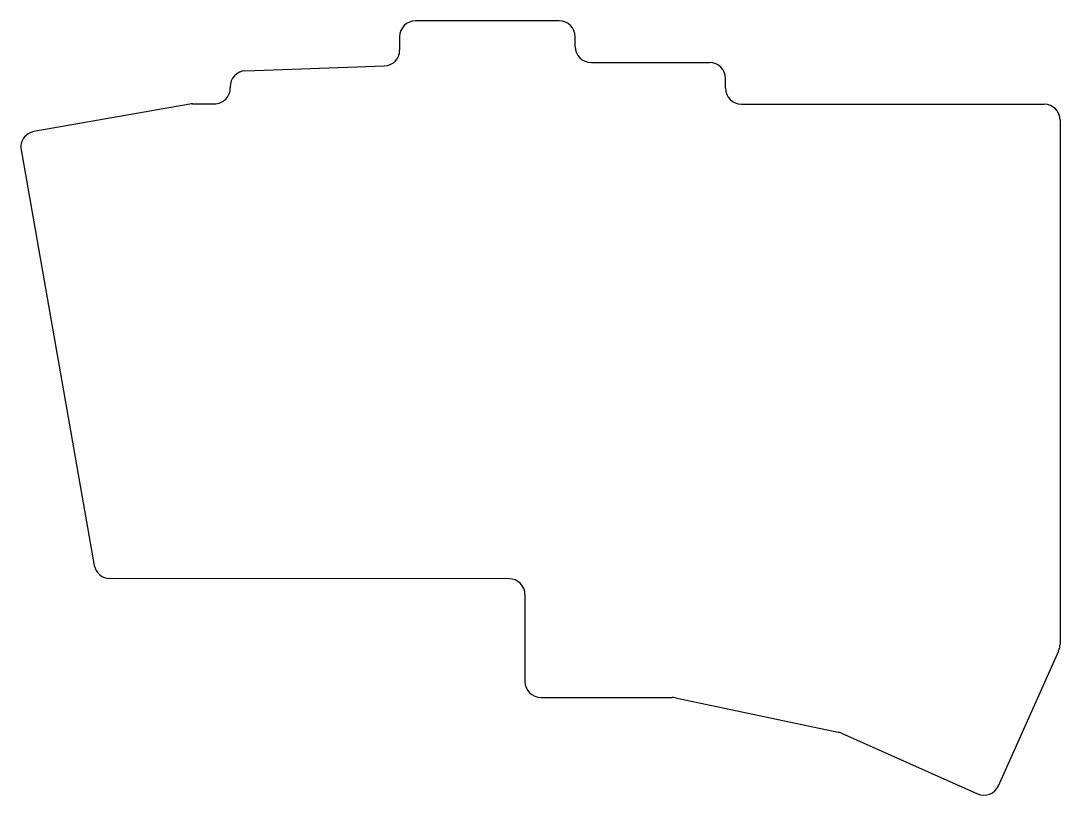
# Model space of a CAD drawing. Header units: millimetres. Extents: x 82 to 207, y -138 to -45.
import ezdxf

# ---------------------------------------------------------------- set-up
doc = ezdxf.new("R2010")
doc.units = ezdxf.units.MM

msp = doc.modelspace()

# ---------------------------------------------------------------- linework, layer by layer
for p, q in [((146.76, -44.9), (129.56, -44.9)), ((127.66, -46.8), (127.66, -48.41)), ((148.66, -48), (148.66, -46.8)), ((109.22, -50.88), (125.83, -50.3)), ((150.56, -49.9), (164.76, -49.9)), ((166.66, -52.98), (166.66, -51.8)), ((107.39, -52.85), (107.39, -52.88)), ((102.54, -54.87), (83.89, -58.16)), ((102.87, -54.85), (105.49, -54.85)), ((168.56, -54.88), (204.81, -54.9)), ((206.71, -56.8), (206.69, -119.55)), ((82.35, -60.36), (91.12, -110.1)), ((140.76, -111.7), (92.99, -111.67)), ((142.66, -113.6), (142.66, -124)), ((199.33, -136.49), (206.53, -120.32)), ((144.56, -125.9), (160.29, -125.9)), ((160.69, -125.94), (180.14, -130.07)), ((180.52, -130.2), (196.82, -137.45))]:
    msp.add_line(p, q)
for centre, start, end in [((129.56, -46.8), 90, 180), ((146.76, -46.8), 0, 90), ((125.76, -48.41), 272, 0), ((150.56, -48), 180, 270), ((109.28, -52.78), 92, 182), ((164.76, -51.8), 0, 90), ((105.49, -52.95), 269.9712, 2), ((168.56, -52.98), 180, 269.9712), ((102.87, -56.75), 89.9712, 100), ((204.81, -56.8), 359.98, 89.9712), ((84.22, -60.03), 100, 190), ((92.99, -109.77), 190, 269.971), ((140.76, -113.6), 0, 89.971), ((204.79, -119.55), 336, 359.98), ((144.56, -124), 180, 270), ((160.29, -127.8), 78, 90), ((179.75, -131.93), 66, 78), ((197.59, -135.72), 246, 336)]:
    msp.add_arc(centre, 1.9, start, end)

doc.saveas('drawing.dxf')
